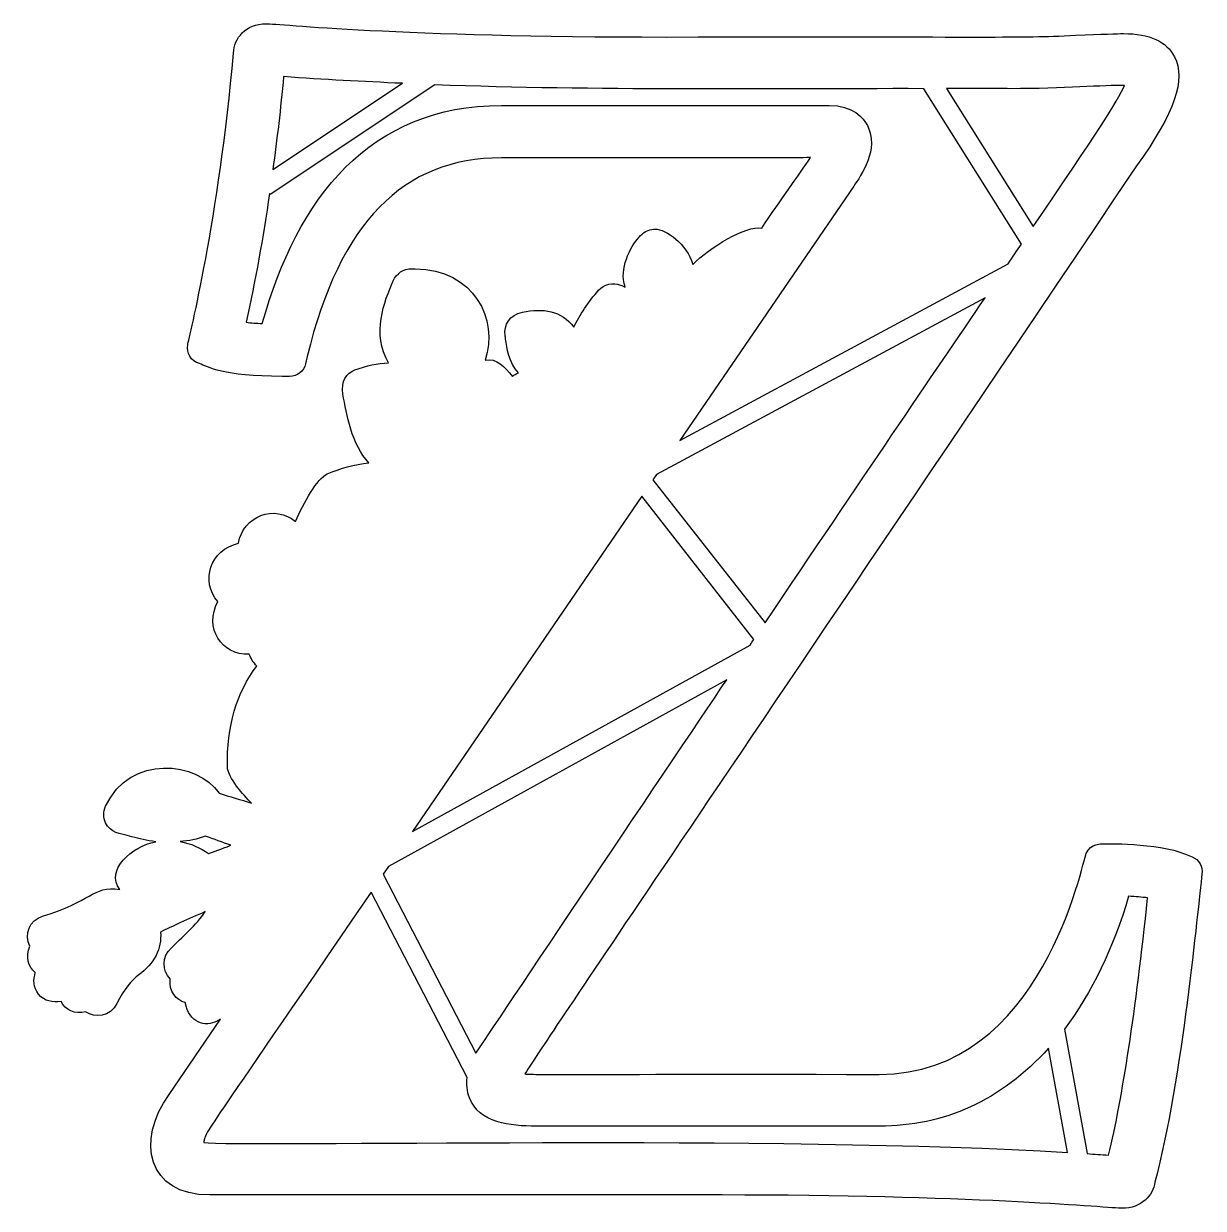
# Model space of a CAD drawing. Header units: millimetres. Extents: x -471 to 1551, y -2688 to 316.
# Drawn here: x 512.5 to 626.5, y -2540.2 to -2425.6 of the extents above; entities that cross this region are included whole.
import ezdxf

# ---------------------------------------------------------------- set-up
doc = ezdxf.new("R2010")
doc.units = ezdxf.units.MM
doc.header["$MEASUREMENT"] = 0
doc.layers.add('Layer 1', color=7, linetype='Continuous')

msp = doc.modelspace()

# ---------------------------------------------------------------- linework, layer by layer
at = {"layer": 'Layer 1', "color": 250}
for points, knots in [([(625.4447, -2506.2194), (625.4447, -2506.2194), (624.7997, -2505.9614), (624.7997, -2505.9614), (624.7997, -2505.9614), (622.0352, -2504.8372), (616.9118, -2504.9662), (616.7644, -2504.9662), (616.7644, -2504.9662), (616.746, -2504.9662), (615.6587, -2504.8925), (615.1979, -2505.9061), (615.1979, -2505.9061), (614.8661, -2506.6433), (610.9959, -2527.266), (595.1833, -2527.266), (595.1833, -2527.266), (560.4251, -2527.2475), (561.8257, -2527.3028), (560.9227, -2527.2292), (560.9227, -2527.2292), (563.8162, -2522.6402), (576.3483, -2504.2843), (620.0818, -2439.3937), (620.0818, -2439.3937), (623.7861, -2434.215), (624.8735, -2431.0635), (623.7492, -2428.852), (623.7492, -2428.852), (622.9752, -2427.3592), (621.335, -2426.6036), (618.8285, -2426.6036), (618.8285, -2426.6036), (618.2572, -2426.6036), (616.7644, -2426.6589), (614.1843, -2426.7694), (614.1843, -2426.7694), (607.8445, -2427.0459), (608.4711, -2426.88), (574.616, -2426.9352), (574.616, -2426.9352), (548.5933, -2426.9352), (537.0933, -2425.6452), (535.8953, -2425.6452), (535.8953, -2425.6452), (533.9049, -2425.6452), (532.7992, -2427.0643), (532.7439, -2428.4833), (532.7439, -2428.4833), (531.3616, -2444.4065), (528.4313, -2456.1462), (528.3208, -2456.6807), (528.3208, -2456.6807), (528.1549, -2457.4916), (528.6525, -2458.284), (529.445, -2458.5236), (529.445, -2458.5236), (530.2375, -2458.8184), (531.7119, -2459.7584), (537.4434, -2459.7584), (537.4434, -2459.7584), (537.4434, -2459.7584), (538.1621, -2459.7584), (538.1621, -2459.7584), (538.1621, -2459.7584), (538.8993, -2459.7584), (539.5444, -2459.2608), (539.7102, -2458.542), (539.7102, -2458.542), (539.7102, -2458.542), (539.8761, -2457.8417), (539.8761, -2457.8417), (539.8761, -2457.8417), (542.9907, -2444.9041), (549.1461, -2438.6196), (558.6558, -2438.6196), (558.6558, -2438.6196), (577.97, -2438.6565), (585.0286, -2438.6196), (588.5302, -2438.6012), (588.5302, -2438.6012), (587.406, -2440.3151), (585.6736, -2442.6557), (583.8306, -2445.4201), (583.8306, -2445.4201), (582.301, -2445.1437), (578.7809, -2447.2815), (577.1591, -2448.9218), (577.1591, -2448.9218), (576.6062, -2446.9314), (574.5421, -2445.5123), (573.5285, -2445.5123), (573.5285, -2445.5123), (573.0677, -2445.5123), (572.6254, -2445.6781), (572.2569, -2445.9914), (572.2569, -2445.9914), (571.5197, -2446.5996), (570.2296, -2448.7006), (570.4692, -2450.3961), (570.4692, -2450.3961), (570.506, -2450.6541), (570.5613, -2450.8937), (570.635, -2451.1332), (570.635, -2451.1332), (570.4876, -2451.0596), (570.3402, -2450.9858), (570.1743, -2450.9306), (570.1743, -2450.9306), (569.4371, -2450.6357), (568.5893, -2450.8384), (568.0549, -2451.4282), (568.0549, -2451.4282), (567.0412, -2452.5708), (566.2488, -2453.7687), (565.6406, -2455.0035), (565.6406, -2455.0035), (564.4795, -2453.3633), (562.655, -2453.1421), (560.683, -2453.5476), (560.683, -2453.5476), (559.4483, -2453.8056), (558.8585, -2454.8008), (559.006, -2455.796), (559.006, -2455.796), (559.0244, -2455.9066), (559.0428, -2456.0356), (559.0613, -2456.1461), (559.0613, -2456.1461), (559.1719, -2457.0123), (559.3561, -2458.413), (560.296, -2459.4266), (560.296, -2459.4266), (560.0749, -2459.5003), (559.8906, -2459.6109), (559.7247, -2459.7584), (559.7247, -2459.7584), (558.9691, -2458.8184), (558.2135, -2457.9523), (557.0709, -2458.1918), (557.0709, -2458.1918), (558.4346, -2454.211), (555.9651, -2449.4378), (550.3072, -2449.3456), (550.3072, -2449.3456), (550.2887, -2449.3456), (550.2519, -2449.3456), (550.2335, -2449.3456), (550.2335, -2449.3456), (550.1598, -2449.3456), (550.086, -2449.3456), (550.0124, -2449.3456), (550.0124, -2449.3456), (549.183, -2449.3456), (548.5011, -2449.7879), (548.1878, -2450.5067), (548.1878, -2450.5067), (547.34, -2452.5156), (546.0499, -2455.6486), (547.7455, -2458.4498), (547.7455, -2458.4498), (546.6766, -2458.4867), (545.5893, -2458.7078), (544.4835, -2459.1318), (544.4835, -2459.1318), (543.6542, -2459.4451), (543.1197, -2460.2191), (543.3224, -2461.4723), (543.3224, -2461.4723), (543.6725, -2463.4259), (544.1702, -2466.3746), (545.8288, -2468.107), (545.8288, -2468.107), (544.4466, -2468.2728), (543.0828, -2468.6414), (541.8112, -2469.1943), (541.8112, -2469.1943), (540.8528, -2469.6181), (539.489, -2471.9771), (538.7518, -2473.8017), (538.7518, -2473.8017), (536.743, -2472.1061), (533.6653, -2473.2304), (533.2229, -2475.9027), (533.2229, -2475.9027), (530.4954, -2476.4925), (529.5002, -2479.607), (531.2326, -2481.5422), (531.2326, -2481.5422), (529.8688, -2484.0486), (531.5827, -2486.7946), (534.255, -2486.6103), (534.255, -2486.6103), (534.4209, -2487.0341), (534.6605, -2487.4396), (534.9922, -2487.7714), (534.9922, -2487.7714), (533.0755, -2490.2778), (532.0619, -2493.6873), (532.154, -2497.5022), (532.154, -2497.5022), (532.1725, -2498.5527), (533.739, -2500.2851), (534.4762, -2501.0222), (534.4762, -2501.0222), (533.4441, -2500.7274), (532.3936, -2500.3772), (531.3432, -2500.0823), (531.3432, -2500.0823), (529.3343, -2496.9861), (522.7181, -2496.249), (520.3776, -2501.3355), (520.3776, -2501.3355), (520.1379, -2501.8515), (520.1379, -2502.4229), (520.3776, -2502.9389), (520.3776, -2502.9389), (520.8567, -2503.9526), (521.6676, -2503.9526), (522.9209, -2504.2843), (522.9209, -2504.2843), (523.6212, -2504.4686), (524.3584, -2504.6713), (525.2246, -2504.7635), (525.2246, -2504.7635), (522.9209, -2505.1873), (520.3039, -2507.5463), (521.7414, -2509.3709), (521.7414, -2509.3709), (519.0875, -2509.0207), (518.9585, -2510.5873), (514.2774, -2511.9694), (514.2774, -2511.9694), (513.0427, -2512.3381), (512.4529, -2513.7387), (513.0611, -2514.8813), (513.0611, -2514.8813), (512.5819, -2515.8765), (512.9136, -2516.8532), (513.5771, -2517.4062), (513.5771, -2517.4062), (513.3927, -2518.1249), (513.3374, -2518.8253), (513.8904, -2519.5072), (513.8904, -2519.5072), (514.4985, -2520.2443), (515.2358, -2520.2996), (516.0651, -2520.226), (516.0651, -2520.226), (516.4889, -2521.0369), (517.4105, -2521.4976), (518.4425, -2521.2212), (518.4425, -2521.2212), (519.3639, -2521.8662), (520.8199, -2521.7003), (521.4649, -2520.4103), (521.4649, -2520.4103), (522.1469, -2519.0833), (522.9025, -2518.1066), (523.5843, -2517.6274), (523.5843, -2517.6274), (525.0771, -2516.6138), (525.8327, -2515.0841), (525.6854, -2513.4991), (525.6854, -2513.4991), (526.7727, -2512.9647), (528.3208, -2512.2644), (530.0163, -2511.5272), (530.0163, -2511.5272), (529.1685, -2512.7804), (527.7126, -2514.0705), (526.699, -2515.0472), (526.699, -2515.0472), (525.8328, -2515.8765), (525.8328, -2517.2219), (526.6253, -2518.0329), (526.6253, -2518.0329), (526.4778, -2519.2492), (527.1966, -2520.097), (528.0812, -2520.3181), (528.0812, -2520.3181), (528.3945, -2522.29), (530.0348, -2522.7508), (531.1589, -2522.1058), (531.1589, -2522.1058), (531.2511, -2522.0505), (531.3616, -2521.9768), (531.4722, -2521.9215), (531.4722, -2521.9215), (531.4722, -2521.9215), (531.4907, -2521.94), (531.4907, -2521.94), (531.4907, -2521.94), (531.4907, -2521.94), (526.5147, -2529.2196), (526.5147, -2529.2196), (526.5147, -2529.2196), (523.271, -2533.698), (524.4321, -2538.932), (530.4402, -2538.932), (530.4402, -2538.932), (530.4402, -2538.932), (579.9974, -2538.9319), (579.9974, -2538.9319), (579.9974, -2538.9319), (603.7163, -2538.9319), (616.5248, -2540.1114), (618.5521, -2540.222), (618.5521, -2540.222), (618.5889, -2540.222), (618.6074, -2540.222), (618.6442, -2540.222), (618.6442, -2540.222), (620.5978, -2540.222), (621.6482, -2538.9688), (621.851, -2537.6971), (621.851, -2537.6971), (624.5049, -2527.7452), (625.9793, -2511.306), (626.4031, -2507.8965), (626.4031, -2507.8965), (626.532, -2507.1777), (626.1266, -2506.4958), (625.4447, -2506.2194)], [0, 0, 0, 0, 0.01219512, 0.01219512, 0.01219512, 0.01219512, 0.02439024, 0.02439024, 0.02439024, 0.02439024, 0.03658537, 0.03658537, 0.03658537, 0.03658537, 0.04878049, 0.04878049, 0.04878049, 0.04878049, 0.06097561, 0.06097561, 0.06097561, 0.06097561, 0.07317073, 0.07317073, 0.07317073, 0.07317073, 0.08536585, 0.08536585, 0.08536585, 0.08536585, 0.09756098, 0.09756098, 0.09756098, 0.09756098, 0.1097561, 0.1097561, 0.1097561, 0.1097561, 0.12195122, 0.12195122, 0.12195122, 0.12195122, 0.13414634, 0.13414634, 0.13414634, 0.13414634, 0.14634146, 0.14634146, 0.14634146, 0.14634146, 0.15853659, 0.15853659, 0.15853659, 0.15853659, 0.17073171, 0.17073171, 0.17073171, 0.17073171, 0.18292683, 0.18292683, 0.18292683, 0.18292683, 0.19512195, 0.19512195, 0.19512195, 0.19512195, 0.20731707, 0.20731707, 0.20731707, 0.20731707, 0.2195122, 0.2195122, 0.2195122, 0.2195122, 0.23170732, 0.23170732, 0.23170732, 0.23170732, 0.24390244, 0.24390244, 0.24390244, 0.24390244, 0.25609756, 0.25609756, 0.25609756, 0.25609756, 0.26829268, 0.26829268, 0.26829268, 0.26829268, 0.2804878, 0.2804878, 0.2804878, 0.2804878, 0.29268293, 0.29268293, 0.29268293, 0.29268293, 0.30487805, 0.30487805, 0.30487805, 0.30487805, 0.31707317, 0.31707317, 0.31707317, 0.31707317, 0.32926829, 0.32926829, 0.32926829, 0.32926829, 0.34146341, 0.34146341, 0.34146341, 0.34146341, 0.35365854, 0.35365854, 0.35365854, 0.35365854, 0.36585366, 0.36585366, 0.36585366, 0.36585366, 0.37804878, 0.37804878, 0.37804878, 0.37804878, 0.3902439, 0.3902439, 0.3902439, 0.3902439, 0.40243902, 0.40243902, 0.40243902, 0.40243902, 0.41463415, 0.41463415, 0.41463415, 0.41463415, 0.42682927, 0.42682927, 0.42682927, 0.42682927, 0.43902439, 0.43902439, 0.43902439, 0.43902439, 0.45121951, 0.45121951, 0.45121951, 0.45121951, 0.46341463, 0.46341463, 0.46341463, 0.46341463, 0.47560976, 0.47560976, 0.47560976, 0.47560976, 0.48780488, 0.48780488, 0.48780488, 0.48780488, 0.5, 0.5, 0.5, 0.5, 0.51219512, 0.51219512, 0.51219512, 0.51219512, 0.52439024, 0.52439024, 0.52439024, 0.52439024, 0.53658537, 0.53658537, 0.53658537, 0.53658537, 0.54878049, 0.54878049, 0.54878049, 0.54878049, 0.56097561, 0.56097561, 0.56097561, 0.56097561, 0.57317073, 0.57317073, 0.57317073, 0.57317073, 0.58536585, 0.58536585, 0.58536585, 0.58536585, 0.59756098, 0.59756098, 0.59756098, 0.59756098, 0.6097561, 0.6097561, 0.6097561, 0.6097561, 0.62195122, 0.62195122, 0.62195122, 0.62195122, 0.63414634, 0.63414634, 0.63414634, 0.63414634, 0.64634146, 0.64634146, 0.64634146, 0.64634146, 0.65853659, 0.65853659, 0.65853659, 0.65853659, 0.67073171, 0.67073171, 0.67073171, 0.67073171, 0.68292683, 0.68292683, 0.68292683, 0.68292683, 0.69512195, 0.69512195, 0.69512195, 0.69512195, 0.70731707, 0.70731707, 0.70731707, 0.70731707, 0.7195122, 0.7195122, 0.7195122, 0.7195122, 0.73170732, 0.73170732, 0.73170732, 0.73170732, 0.74390244, 0.74390244, 0.74390244, 0.74390244, 0.75609756, 0.75609756, 0.75609756, 0.75609756, 0.76829268, 0.76829268, 0.76829268, 0.76829268, 0.7804878, 0.7804878, 0.7804878, 0.7804878, 0.79268293, 0.79268293, 0.79268293, 0.79268293, 0.80487805, 0.80487805, 0.80487805, 0.80487805, 0.81707317, 0.81707317, 0.81707317, 0.81707317, 0.82926829, 0.82926829, 0.82926829, 0.82926829, 0.84146341, 0.84146341, 0.84146341, 0.84146341, 0.85365854, 0.85365854, 0.85365854, 0.85365854, 0.86585366, 0.86585366, 0.86585366, 0.86585366, 0.87804878, 0.87804878, 0.87804878, 0.87804878, 0.8902439, 0.8902439, 0.8902439, 0.8902439, 0.90243902, 0.90243902, 0.90243902, 0.90243902, 0.91463415, 0.91463415, 0.91463415, 0.91463415, 0.92682927, 0.92682927, 0.92682927, 0.92682927, 0.93902439, 0.93902439, 0.93902439, 0.93902439, 0.95121951, 0.95121951, 0.95121951, 0.95121951, 0.96341463, 0.96341463, 0.96341463, 0.96341463, 0.97560976, 0.97560976, 0.97560976, 0.97560976, 1, 1, 1, 1]), ([(537.5908, -2430.7686), (541.4426, -2431.045), (545.2759, -2431.2477), (549.0724, -2431.4136), (549.0724, -2431.4136), (549.0724, -2431.4136), (536.5403, -2439.7438), (536.5403, -2439.7438), (536.5403, -2439.7438), (536.9642, -2436.8135), (537.296, -2433.8279), (537.5908, -2430.7686)], [0, 0, 0, 0, 0.25, 0.25, 0.25, 0.25, 0.5, 0.5, 0.5, 0.5, 1, 1, 1, 1]), ([(592.7322, -2441.3472), (593.4141, -2440.3704), (595.2386, -2437.7534), (594.0407, -2435.4865), (594.0407, -2435.4865), (593.6537, -2434.7678), (592.6769, -2433.5514), (590.3364, -2433.5514), (590.3364, -2433.5514), (590.3364, -2433.5514), (558.6743, -2433.5515), (558.6743, -2433.5515), (558.6743, -2433.5515), (545.921, -2433.5515), (538.9178, -2442.4714), (535.5267, -2454.6534), (535.5267, -2454.6534), (534.9554, -2454.6166), (534.4394, -2454.5797), (533.9786, -2454.5244), (533.9786, -2454.5244), (534.8448, -2450.5252), (535.6004, -2446.3601), (536.227, -2442.066), (536.227, -2442.066), (536.227, -2442.066), (536.2823, -2442.1582), (536.2823, -2442.1582), (536.2823, -2442.1582), (536.2823, -2442.1582), (552.2055, -2431.5612), (552.2055, -2431.5612), (552.2055, -2431.5612), (568.1102, -2432.1325), (583.3699, -2431.9113), (599.5143, -2431.9298), (599.5143, -2431.9298), (599.5143, -2431.9298), (608.9502, -2446.9684), (608.9502, -2446.9684), (608.9502, -2446.9684), (608.5448, -2447.5765), (608.1025, -2448.2031), (607.6602, -2448.8666), (607.6602, -2448.8666), (607.6602, -2448.8666), (575.906, -2465.9509), (575.906, -2465.9509), (575.906, -2465.9509), (575.906, -2465.9509), (592.7322, -2441.3472), (592.7322, -2441.3472)], [0, 0, 0, 0, 0.07142857, 0.07142857, 0.07142857, 0.07142857, 0.14285714, 0.14285714, 0.14285714, 0.14285714, 0.21428571, 0.21428571, 0.21428571, 0.21428571, 0.28571429, 0.28571429, 0.28571429, 0.28571429, 0.35714286, 0.35714286, 0.35714286, 0.35714286, 0.42857143, 0.42857143, 0.42857143, 0.42857143, 0.5, 0.5, 0.5, 0.5, 0.57142857, 0.57142857, 0.57142857, 0.57142857, 0.64285714, 0.64285714, 0.64285714, 0.64285714, 0.71428571, 0.71428571, 0.71428571, 0.71428571, 0.78571429, 0.78571429, 0.78571429, 0.78571429, 0.85714286, 0.85714286, 0.85714286, 0.85714286, 1, 1, 1, 1]), ([(607.9182, -2431.9297), (613.0047, -2431.9297), (616.9671, -2431.5795), (618.9206, -2431.6164), (618.9206, -2431.6164), (618.2571, -2433.146), (616.1009, -2436.4081), (610.0929, -2445.2727), (610.0929, -2445.2727), (610.0929, -2445.2727), (601.7074, -2431.9113), (601.7074, -2431.9113), (601.7074, -2431.9113), (603.919, -2431.9113), (605.9646, -2431.9113), (607.9182, -2431.9297)], [0, 0, 0, 0, 0.2, 0.2, 0.2, 0.2, 0.4, 0.4, 0.4, 0.4, 0.6, 0.6, 0.6, 0.6, 1, 1, 1, 1]), ([(573.6576, -2469.2497), (573.6576, -2469.2497), (605.4302, -2452.147), (605.4302, -2452.147), (605.4302, -2452.147), (600.4173, -2459.5373), (593.5247, -2469.6736), (584.144, -2483.6063), (584.144, -2483.6063), (584.144, -2483.6063), (573.3074, -2469.7657), (573.3074, -2469.7657), (573.3074, -2469.7657), (573.3074, -2469.7657), (573.6576, -2469.2497), (573.6576, -2469.2497)], [0, 0, 0, 0, 0.2, 0.2, 0.2, 0.2, 0.4, 0.4, 0.4, 0.4, 0.6, 0.6, 0.6, 0.6, 1, 1, 1, 1]), ([(572.22, -2471.3506), (572.22, -2471.3506), (583.0566, -2485.2097), (583.0566, -2485.2097), (583.0566, -2485.2097), (582.946, -2485.394), (582.817, -2485.5598), (582.7065, -2485.7441), (582.7065, -2485.7441), (582.7065, -2485.7441), (550.0492, -2503.7867), (550.0492, -2503.7867), (550.0492, -2503.7867), (550.0492, -2503.7867), (572.22, -2471.3506), (572.22, -2471.3506)], [0, 0, 0, 0, 0.2, 0.2, 0.2, 0.2, 0.4, 0.4, 0.4, 0.4, 0.6, 0.6, 0.6, 0.6, 1, 1, 1, 1]), ([(556.1863, -2525.2203), (556.1863, -2525.2203), (547.2111, -2507.9149), (547.2111, -2507.9149), (547.2111, -2507.9149), (547.2111, -2507.9149), (547.7271, -2507.1593), (547.7271, -2507.1593), (547.7271, -2507.1593), (547.7271, -2507.1593), (580.4396, -2489.0982), (580.4396, -2489.0982), (580.4396, -2489.0982), (574.8555, -2497.3732), (556.2416, -2525.1466), (556.1863, -2525.2203)], [0, 0, 0, 0, 0.2, 0.2, 0.2, 0.2, 0.4, 0.4, 0.4, 0.4, 0.6, 0.6, 0.6, 0.6, 1, 1, 1, 1]), ([(530.3112, -2505.9061), (529.574, -2505.3532), (528.5972, -2504.9293), (527.5836, -2504.745), (527.5836, -2504.745), (528.3761, -2504.6713), (529.2791, -2504.5423), (530.0163, -2504.229), (530.0163, -2504.229), (530.8641, -2504.5239), (531.675, -2504.8372), (532.4859, -2505.1136), (532.4859, -2505.1136), (531.5275, -2505.4822), (530.8088, -2505.7403), (530.3112, -2505.9061)], [0, 0, 0, 0, 0.2, 0.2, 0.2, 0.2, 0.4, 0.4, 0.4, 0.4, 0.6, 0.6, 0.6, 0.6, 1, 1, 1, 1]), ([(529.8688, -2533.8638), (530.0163, -2532.7765), (529.574, -2533.7717), (546.05, -2509.6473), (546.05, -2509.6473), (546.05, -2509.6473), (555.3385, -2527.5793), (555.3385, -2527.5793), (555.3385, -2527.5793), (555.2648, -2528.2243), (555.3017, -2528.8694), (555.5597, -2529.5329), (555.5597, -2529.5329), (556.4996, -2531.9656), (559.5036, -2532.2789), (561.9916, -2532.2789), (561.9916, -2532.2789), (561.9916, -2532.2789), (595.2018, -2532.2789), (595.2018, -2532.2789), (595.2018, -2532.2789), (601.4494, -2532.2789), (606.9783, -2529.8277), (611.5673, -2524.7411), (611.5673, -2524.7411), (611.5673, -2524.7411), (613.3918, -2534.8221), (613.3918, -2534.8221), (613.3918, -2534.8221), (586.2081, -2533.1082), (532.9466, -2534.3061), (529.8688, -2533.8638)], [0, 0, 0, 0, 0.11111111, 0.11111111, 0.11111111, 0.11111111, 0.22222222, 0.22222222, 0.22222222, 0.22222222, 0.33333333, 0.33333333, 0.33333333, 0.33333333, 0.44444444, 0.44444444, 0.44444444, 0.44444444, 0.55555556, 0.55555556, 0.55555556, 0.55555556, 0.66666667, 0.66666667, 0.66666667, 0.66666667, 0.77777778, 0.77777778, 0.77777778, 0.77777778, 1, 1, 1, 1]), ([(617.3726, -2535.0801), (616.6723, -2535.0248), (615.9904, -2534.988), (615.29, -2534.9327), (615.29, -2534.9327), (615.29, -2534.9327), (613.097, -2522.8797), (613.097, -2522.8797), (613.097, -2522.8797), (615.7508, -2519.378), (617.8702, -2515.0102), (619.3078, -2510.0342), (619.3078, -2510.0342), (619.9897, -2510.0711), (620.5978, -2510.1264), (621.1507, -2510.2001), (621.1507, -2510.2001), (619.9895, -2521.1842), (618.7179, -2529.5512), (617.3726, -2535.0801)], [0, 0, 0, 0, 0.16666667, 0.16666667, 0.16666667, 0.16666667, 0.33333333, 0.33333333, 0.33333333, 0.33333333, 0.5, 0.5, 0.5, 0.5, 0.66666667, 0.66666667, 0.66666667, 0.66666667, 1, 1, 1, 1])]:
    msp.add_open_spline(points, degree=3, knots=knots, dxfattribs=at)

doc.saveas('drawing.dxf')
